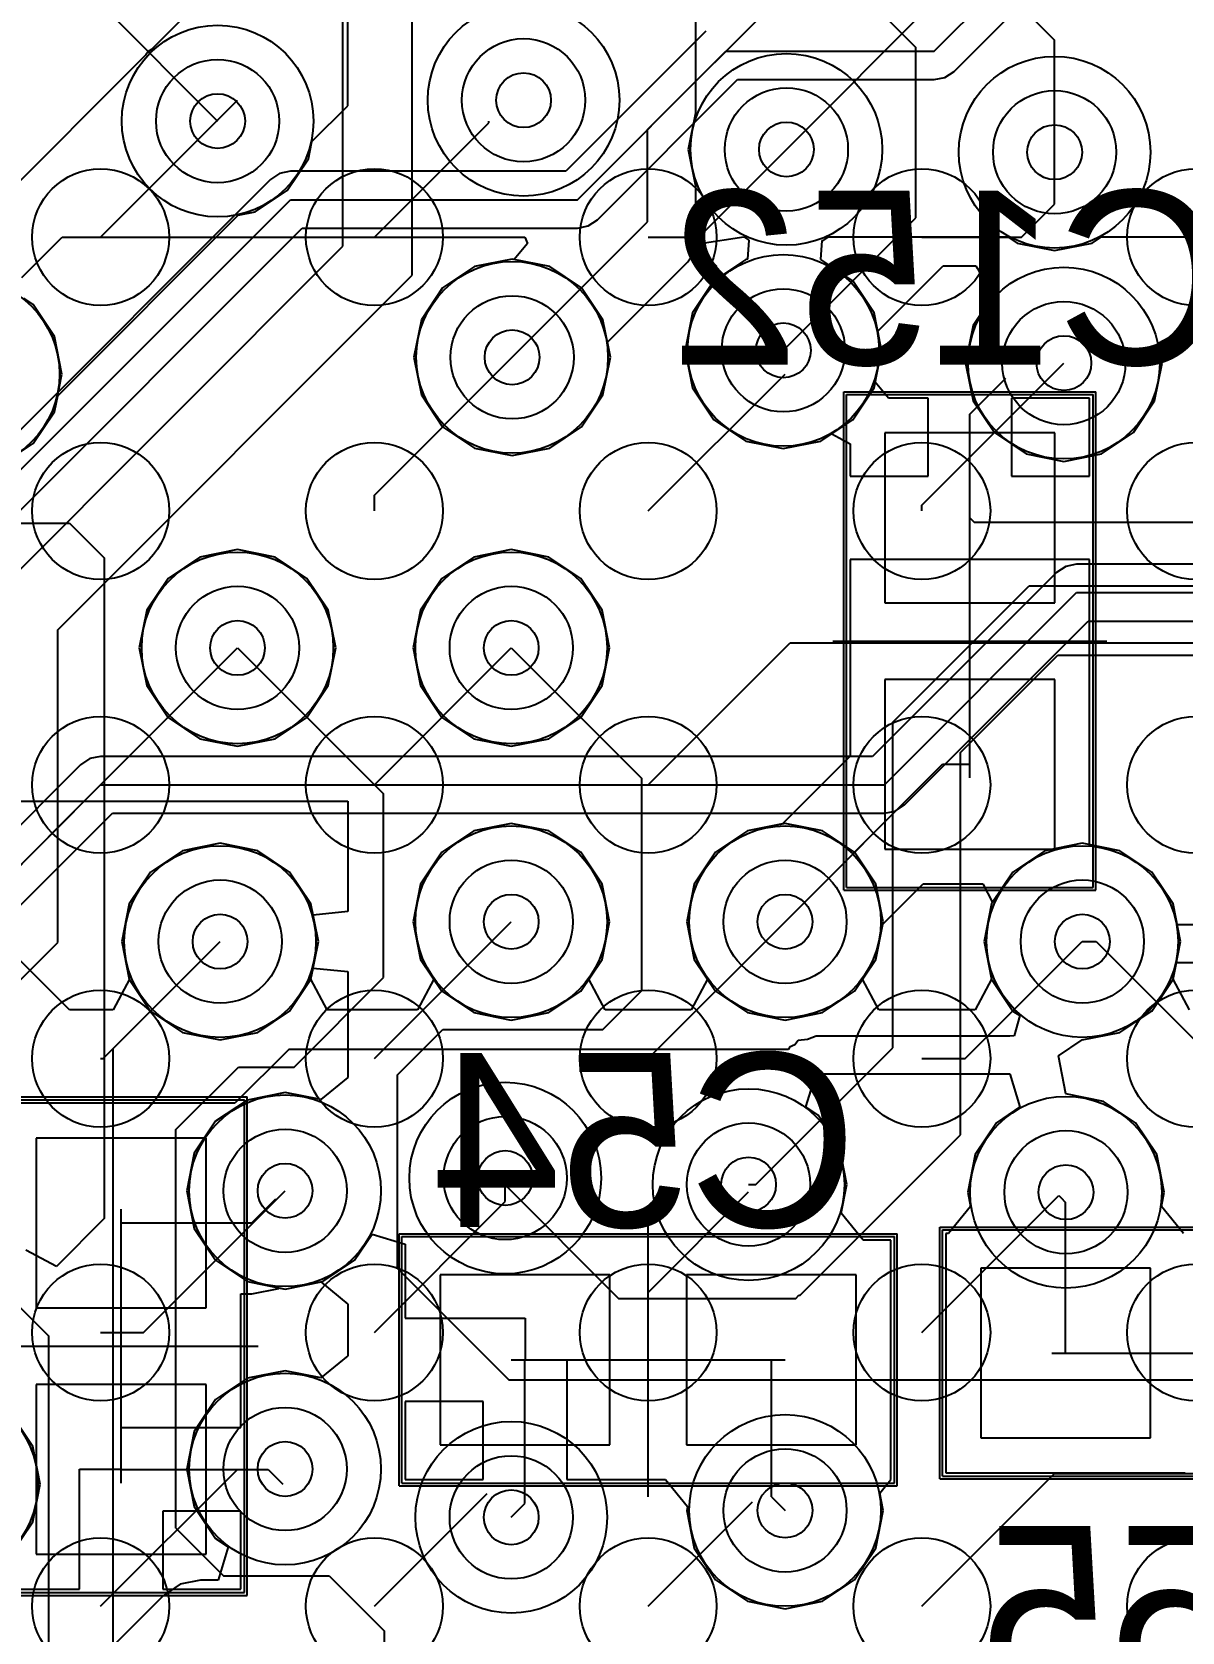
# Model space of a CAD drawing. Extents: x 28 to 300, y 18 to 330.
# Drawn here: x 185.03 to 189.23, y 153.18 to 159.02 of the extents above; entities that cross this region are included whole.
import ezdxf

# ---------------------------------------------------------------- set-up
doc = ezdxf.new("R2010")
doc.units = 0
for name, color, linetype in [('BOTTOMLAYER', 5, 'CONTINUOUS'), ('BOTTOMOVERLAY', 54, 'CONTINUOUS'), ('BOTTOMPASTE', 16, 'CONTINUOUS'), ('BOTTOMSOLDER', 6, 'CONTINUOUS'), ('DRILLDRAWING', 1, 'CONTINUOUS'), ('INTERNALPLANE1', 76, 'CONTINUOUS'), ('INTERNALPLANE6', 136, 'CONTINUOUS'), ('MECHANICAL14', 56, 'CONTINUOUS'), ('MECHANICAL16', 56, 'CONTINUOUS'), ('MIDLAYER1', 16, 'CONTINUOUS'), ('MIDLAYER3', 90, 'CONTINUOUS'), ('MULTILAYER', 9, 'CONTINUOUS'), ('TOPLAYER', 1, 'CONTINUOUS'), ('TOPPASTE', 8, 'CONTINUOUS'), ('TOPSOLDER', 216, 'CONTINUOUS'), ('VIAHOLELAYER', 16, 'CONTINUOUS')]:
    doc.layers.add(name, color=color, linetype=linetype)

msp = doc.modelspace()

# ---------------------------------------------------------------- linework, layer by layer
at = {"layer": 'BOTTOMLAYER'}
for p, q in [((187.2778, 158.6634), (188.1264, 159.512)), ((185.637, 159.1276), (185.4654, 158.956)), ((187.7846, 158.5906), (188.3283, 159.1343)), ((185.4451, 158.9357), (184.6343, 158.1249)), ((185.4532, 158.9479), (185.4451, 158.9357)), ((185.4654, 158.956), (185.4532, 158.9479)), ((187.2778, 158.3264), (187.2778, 158.6634)), ((186.7828, 157.8314), (187.2778, 158.3264)), ((184.9914, 158.1228), (185.1388, 158.2702)), ((185.1388, 158.2702), (186.8296, 158.2707)), ((186.8392, 158.2476), (186.7908, 158.1887)), ((186.8296, 158.2707), (186.8392, 158.2476)), ((187.4243, 158.1799), (187.4692, 158.2471)), ((187.4692, 158.2471), (187.6293, 158.271)), ((187.4692, 158.2471), (187.4692, 158.2471)), ((187.4692, 158.2471), (187.4692, 158.2471)), ((187.4692, 158.2471), (187.4692, 158.2471)), ((187.6293, 158.271), (187.6472, 158.259)), ((187.6472, 158.259), (187.6425, 158.1897)), ((187.6472, 158.259), (187.6472, 158.259)), ((187.6472, 158.259), (187.6472, 158.259)), ((187.6472, 158.259), (187.6472, 158.259)), ((187.9107, 158.1884), (187.9154, 158.2577)), ((187.9154, 158.2577), (187.9219, 158.259)), ((187.9219, 158.259), (187.94, 158.2711)), ((187.94, 158.2711), (188.5937, 158.2713)), ((188.5937, 158.2713), (188.6272, 158.2489)), ((188.6272, 158.2489), (188.7645, 158.2216)), ((188.7645, 158.2216), (188.9019, 158.2489)), ((188.9019, 158.2489), (188.9355, 158.2714)), ((188.9355, 158.2714), (192.5574, 158.2726)), ((186.7828, 158.1903), (186.6455, 158.163)), ((186.7908, 158.1887), (186.7828, 158.1903)), ((187.1308, 157.8864), (187.4243, 158.1799)), ((187.4243, 158.1799), (187.4243, 158.1799)), ((187.6361, 158.1884), (187.5196, 158.1106)), ((187.6425, 158.1897), (187.6361, 158.1884)), ((188.0272, 158.1106), (187.9107, 158.1884)), ((187.9107, 158.1884), (187.9107, 158.1884)), ((187.9107, 158.1884), (187.9107, 158.1884)), ((187.9107, 158.1884), (187.9107, 158.1884)), ((186.6455, 158.163), (186.529, 158.0852)), ((186.529, 158.0852), (186.4512, 157.9687)), ((187.5196, 158.1106), (187.4418, 157.9941)), ((188.105, 157.9941), (188.0272, 158.1106)), ((185.0334, 158.024), (184.9989, 158.047)), ((185.1112, 157.9075), (185.0334, 158.024)), ((186.4512, 157.9687), (186.4239, 157.8314)), ((187.4418, 157.9941), (187.4145, 157.8568)), ((188.1323, 157.8568), (188.105, 157.9941)), ((185.1385, 157.7702), (185.1112, 157.9075)), ((187.1417, 157.8314), (187.1308, 157.8864)), ((186.4239, 157.8314), (186.4512, 157.6941)), ((187.1144, 157.6941), (187.1417, 157.8314)), ((187.4145, 157.8568), (187.4418, 157.7195)), ((188.1093, 157.7411), (188.1323, 157.8568)), ((185.1112, 157.6329), (185.1385, 157.7702)), ((187.4418, 157.7195), (187.5196, 157.603)), ((188.1576, 157.6822), (188.1093, 157.7411)), ((188.4546, 157.6236), (188.5862, 157.7552)), ((186.4512, 157.6941), (186.529, 157.5776)), ((187.0366, 157.5776), (187.1144, 157.6941)), ((188.3022, 157.6822), (188.1576, 157.6822)), ((188.3022, 157.3976), (188.3022, 157.6822)), ((188.8916, 157.6822), (188.607, 157.6822)), ((188.607, 157.6822), (188.607, 157.3976)), ((188.8916, 157.3976), (188.8916, 157.6822)), ((185.0334, 157.5164), (185.1112, 157.6329)), ((187.5196, 157.603), (187.6361, 157.5252)), ((188.4546, 157.2452), (188.4546, 157.6236)), ((186.529, 157.5776), (186.6455, 157.4998)), ((186.9201, 157.4998), (187.0366, 157.5776)), ((187.9107, 157.5252), (187.9504, 157.5517)), ((187.9504, 157.5517), (188.0176, 157.5158)), ((188.7646, 157.5552), (188.1446, 157.5552)), ((188.1446, 157.5552), (188.1446, 156.9352)), ((188.7646, 156.9352), (188.7646, 157.5552)), ((184.9169, 157.4386), (185.0334, 157.5164)), ((186.6455, 157.4998), (186.7828, 157.4725)), ((186.7828, 157.4725), (186.9201, 157.4998)), ((187.6361, 157.5252), (187.7734, 157.4979)), ((187.7734, 157.4979), (187.9107, 157.5252)), ((188.0176, 157.5158), (188.0176, 157.3976)), ((188.0176, 157.3976), (188.3022, 157.3976)), ((188.607, 157.3976), (188.8916, 157.3976)), ((188.4546, 157.2452), (188.4702, 157.2296)), ((188.4702, 157.2296), (190.8084, 157.2296)), ((185.7796, 157.1291), (185.6423, 157.1018)), ((185.9169, 157.1018), (185.7796, 157.1291)), ((186.7796, 157.1291), (186.6423, 157.1018)), ((186.9169, 157.1018), (186.7796, 157.1291)), ((185.6423, 157.1018), (185.5258, 157.024)), ((186.0334, 157.024), (185.9169, 157.1018)), ((186.6423, 157.1018), (186.5258, 157.024)), ((187.0334, 157.024), (186.9169, 157.1018)), ((188.8916, 157.0928), (188.0176, 157.0928)), ((188.0176, 157.0928), (188.0176, 156.8361)), ((188.8916, 156.8361), (188.8916, 157.0928)), ((185.5258, 157.024), (185.448, 156.9075)), ((186.1112, 156.9075), (186.0334, 157.024)), ((186.5258, 157.024), (186.448, 156.9075)), ((187.1112, 156.9075), (187.0334, 157.024)), ((185.448, 156.9075), (185.4207, 156.7702)), ((186.1385, 156.7702), (186.1112, 156.9075)), ((186.448, 156.9075), (186.4207, 156.7702)), ((187.1385, 156.7702), (187.1112, 156.9075)), ((188.1446, 156.9352), (188.7646, 156.9352)), ((188.0176, 156.8361), (188.0176, 156.8361)), ((188.0176, 156.8361), (188.0176, 156.8361)), ((188.0176, 156.8361), (188.0176, 156.8082)), ((188.8916, 156.8082), (188.8916, 156.8361)), ((188.8916, 156.8361), (188.8916, 156.8361)), ((188.8916, 156.8361), (188.8916, 156.8361)), ((188.8916, 156.8361), (188.8916, 156.8361)), ((188.8916, 156.8361), (188.8916, 156.8361)), ((188.8916, 156.8361), (188.8916, 156.8361)), ((185.4207, 156.7702), (185.448, 156.6329)), ((186.1112, 156.6329), (186.1385, 156.7702)), ((186.4207, 156.7702), (186.448, 156.6329)), ((187.1112, 156.6329), (187.1385, 156.7702)), ((188.0176, 156.8082), (188.0176, 156.7822)), ((188.0176, 156.7822), (188.0176, 156.7822)), ((188.0176, 156.7822), (188.0176, 156.7822)), ((188.0176, 156.7822), (188.0176, 156.7822)), ((188.0176, 156.7822), (188.0176, 156.3744)), ((188.8916, 156.7952), (188.8916, 156.8082)), ((188.8916, 156.7853), (188.8916, 156.7952)), ((188.8916, 156.7822), (188.8916, 156.7853)), ((188.8916, 156.7543), (188.8916, 156.7822)), ((188.8916, 156.0515), (188.8916, 156.7543)), ((188.8916, 156.7543), (188.8916, 156.7543)), ((188.8916, 156.7543), (188.8916, 156.7543)), ((188.7646, 156.6552), (188.1446, 156.6552)), ((188.1446, 156.6552), (188.1446, 156.0352)), ((188.7646, 156.0352), (188.7646, 156.6552)), ((185.448, 156.6329), (185.5258, 156.5164)), ((186.0334, 156.5164), (186.1112, 156.6329)), ((186.448, 156.6329), (186.5258, 156.5164)), ((187.0334, 156.5164), (187.1112, 156.6329)), ((185.5258, 156.5164), (185.6423, 156.4386)), ((185.9169, 156.4386), (186.0334, 156.5164)), ((186.5258, 156.5164), (186.6423, 156.4386)), ((186.9169, 156.4386), (187.0334, 156.5164)), ((185.6423, 156.4386), (185.7796, 156.4113)), ((185.7796, 156.4113), (185.9169, 156.4386)), ((186.6423, 156.4386), (186.7796, 156.4113)), ((186.7796, 156.4113), (186.9169, 156.4386)), ((188.0176, 156.3744), (187.7704, 156.1273)), ((187.7796, 155.7702), (188.3546, 156.3452)), ((188.3546, 156.3452), (188.4546, 156.3452)), ((186.7796, 156.1291), (186.6423, 156.1018)), ((186.9169, 156.1018), (186.7796, 156.1291)), ((187.7704, 156.1273), (187.6423, 156.1018)), ((186.6423, 156.1018), (186.5258, 156.024)), ((187.0334, 156.024), (186.9169, 156.1018)), ((187.6423, 156.1018), (187.5258, 156.024)), ((185.5787, 156.0294), (185.4622, 155.9516)), ((185.716, 156.0567), (185.5787, 156.0294)), ((185.8533, 156.0294), (185.716, 156.0567)), ((185.9698, 155.9516), (185.8533, 156.0294)), ((186.5258, 156.024), (186.448, 155.9075)), ((187.1112, 155.9075), (187.0334, 156.024)), ((187.5258, 156.024), (187.448, 155.9075)), ((188.1446, 156.0352), (188.7646, 156.0352)), ((189.0029, 156.0294), (188.8916, 156.0515)), ((189.1194, 155.9516), (189.0029, 156.0294)), ((185.4622, 155.9516), (185.3844, 155.8351)), ((186.0476, 155.8351), (185.9698, 155.9516)), ((189.1972, 155.8351), (189.1194, 155.9516)), ((186.448, 155.9075), (186.4207, 155.7702)), ((187.1385, 155.7702), (187.1112, 155.9075)), ((187.448, 155.9075), (187.4207, 155.7702)), ((188.1367, 155.761), (188.2838, 155.9082)), ((188.2838, 155.9082), (188.502, 155.9082)), ((188.502, 155.9082), (188.5379, 155.841)), ((185.3844, 155.8351), (185.3571, 155.6978)), ((186.0749, 155.6978), (186.0476, 155.8351)), ((188.534, 155.8351), (188.5067, 155.6978)), ((188.5379, 155.841), (188.534, 155.8351)), ((189.2123, 155.7591), (189.1972, 155.8351)), ((186.4207, 155.7702), (186.448, 155.6329)), ((187.1112, 155.6329), (187.1385, 155.7702)), ((187.4207, 155.7702), (187.448, 155.6329)), ((188.1112, 155.6329), (188.1367, 155.761)), ((189.4753, 155.7591), (189.2123, 155.7591)), ((185.3571, 155.6978), (185.3844, 155.5605)), ((186.0476, 155.5605), (186.0749, 155.6978)), ((188.5067, 155.6978), (188.534, 155.5605)), ((186.448, 155.6329), (186.5258, 155.5164)), ((187.0334, 155.5164), (187.1112, 155.6329)), ((187.448, 155.6329), (187.5258, 155.5164)), ((188.0334, 155.5164), (188.1112, 155.6329)), ((189.1972, 155.5605), (189.2093, 155.6216)), ((189.2093, 155.6216), (189.4779, 155.6216)), ((185.3844, 155.5605), (185.4622, 155.444)), ((185.9698, 155.444), (186.0476, 155.5605)), ((188.534, 155.5605), (188.6118, 155.444)), ((189.1194, 155.444), (189.1972, 155.5605)), ((186.5258, 155.5164), (186.6423, 155.4386)), ((186.9169, 155.4386), (187.0334, 155.5164)), ((187.5258, 155.5164), (187.6423, 155.4386)), ((187.9169, 155.4386), (188.0334, 155.5164)), ((185.4622, 155.444), (185.5787, 155.3662)), ((185.8533, 155.3662), (185.9698, 155.444)), ((186.6423, 155.4386), (186.7796, 155.4113)), ((186.7796, 155.4113), (186.9169, 155.4386)), ((187.6423, 155.4386), (187.7796, 155.4113)), ((187.7796, 155.4113), (187.9169, 155.4386)), ((188.6118, 155.444), (188.6369, 155.4272)), ((188.6369, 155.4272), (188.6171, 155.3537)), ((189.0029, 155.3662), (189.1194, 155.444)), ((185.5787, 155.3662), (185.716, 155.3389)), ((185.716, 155.3389), (185.8533, 155.3662)), ((187.7957, 155.3124), (187.7922, 155.3039)), ((187.8149, 155.3204), (187.7957, 155.3124)), ((187.8281, 155.3364), (187.8149, 155.3204)), ((187.8617, 155.3397), (187.8281, 155.3364)), ((187.8929, 155.3527), (187.8617, 155.3397)), ((188.601, 155.3527), (187.8929, 155.3527)), ((188.6171, 155.3537), (188.601, 155.3527)), ((188.601, 155.3527), (188.601, 155.3527)), ((188.601, 155.3527), (188.601, 155.3527)), ((188.7782, 155.2802), (188.8656, 155.3389)), ((188.8656, 155.3389), (189.0029, 155.3662)), ((185.9669, 155.3041), (185.7699, 155.1072)), ((187.7922, 155.3039), (185.9669, 155.3041)), ((188.8058, 155.1414), (188.7782, 155.2802)), ((187.856, 155.0937), (187.8929, 155.2152)), ((187.8929, 155.2152), (188.601, 155.2152)), ((188.601, 155.2152), (188.6379, 155.0937)), ((188.9432, 155.1141), (188.8058, 155.1414)), ((185.7699, 155.1072), (184.9176, 155.1072)), ((187.9002, 155.0642), (187.856, 155.0937)), ((188.6379, 155.0937), (188.552, 155.0363)), ((189.0596, 155.0363), (188.9432, 155.1141)), ((187.978, 154.9477), (187.9002, 155.0642)), ((188.552, 155.0363), (188.4742, 154.9199)), ((189.1374, 154.9199), (189.0596, 155.0363)), ((185.6646, 154.9802), (185.0446, 154.9802)), ((185.0446, 154.9802), (185.0446, 154.3602)), ((185.6646, 154.3602), (185.6646, 154.9802)), ((188.0053, 154.8104), (187.978, 154.9477)), ((188.4742, 154.9199), (188.4469, 154.7825)), ((189.1647, 154.7825), (189.1374, 154.9199)), ((187.9844, 154.7054), (188.0053, 154.8104)), ((185.8314, 154.6702), (185.9192, 154.758)), ((188.4573, 154.7304), (188.3767, 154.6322)), ((188.4469, 154.7825), (188.4573, 154.7304)), ((188.7796, 154.7702), (188.7865, 154.7633)), ((188.7865, 154.7633), (188.8046, 154.7452)), ((188.8046, 154.1952), (188.8046, 154.7452)), ((189.1543, 154.7304), (189.1647, 154.7825)), ((189.2349, 154.6322), (189.1543, 154.7304)), ((185.3546, 154.6702), (185.8314, 154.6702)), ((188.065, 154.6072), (187.9844, 154.7054)), ((186.2072, 154.5338), (186.2711, 154.6294)), ((186.2711, 154.6294), (186.3926, 154.5926)), ((188.3767, 154.6322), (188.3676, 154.6322)), ((188.3676, 154.6322), (188.3676, 153.7582)), ((186.3926, 154.5926), (186.3926, 154.3226)), ((188.1666, 154.6072), (188.065, 154.6072)), ((188.1666, 153.7332), (188.1666, 154.6072)), ((186.0907, 154.456), (186.2072, 154.5338)), ((188.4946, 154.5052), (188.4946, 153.8852)), ((189.1146, 154.5052), (188.4946, 154.5052)), ((189.1146, 153.8852), (189.1146, 154.5052)), ((185.9305, 154.4309), (185.9332, 154.4327)), ((185.9332, 154.4327), (185.9534, 154.4287)), ((185.9534, 154.4287), (186.0907, 154.456)), ((187.1396, 154.4802), (186.5196, 154.4802)), ((186.5196, 154.4802), (186.5196, 153.8602)), ((187.1396, 153.8602), (187.1396, 154.4802)), ((188.0396, 154.4802), (187.4196, 154.4802)), ((187.4196, 154.4802), (187.4196, 153.8602)), ((188.0396, 153.8602), (188.0396, 154.4802)), ((185.7916, 154.2332), (185.7916, 154.4112)), ((185.7916, 154.4112), (185.8314, 154.4112)), ((185.8314, 154.4112), (185.9305, 154.4309)), ((185.0446, 154.3602), (185.6646, 154.3602)), ((186.3926, 154.3226), (186.8299, 154.3226)), ((186.8299, 154.3226), (186.8299, 154.1705)), ((185.7916, 154.2072), (185.7916, 154.2332)), ((185.7916, 154.2332), (185.7916, 154.2332)), ((185.7916, 153.9226), (185.7916, 154.2072)), ((185.7916, 154.2072), (185.7916, 154.2072)), ((185.7916, 154.2072), (185.7916, 154.2072)), ((185.7916, 154.2072), (185.7916, 154.2072)), ((186.8296, 153.6452), (186.8296, 154.1702)), ((186.8299, 154.1705), (186.982, 154.1705)), ((186.982, 154.1705), (186.982, 153.7332)), ((187.7296, 153.6702), (187.7296, 154.1702)), ((185.6646, 154.0802), (185.0446, 154.0802)), ((185.0446, 154.0802), (185.0446, 153.4602)), ((185.6646, 153.4602), (185.6646, 154.0802)), ((186.6772, 154.0178), (186.3926, 154.0178)), ((186.3926, 154.0178), (186.3926, 153.7332)), ((186.6772, 153.7332), (186.6772, 154.0178)), ((185.3543, 153.7705), (185.3543, 153.9226)), ((185.3543, 153.9226), (185.7916, 153.9226)), ((186.5196, 153.8602), (187.1396, 153.8602)), ((187.4196, 153.8602), (188.0396, 153.8602)), ((188.4946, 153.8852), (189.1146, 153.8852)), ((185.2022, 153.3332), (185.2022, 153.7705)), ((185.2022, 153.7705), (185.3543, 153.7705)), ((185.3546, 153.7702), (185.891, 153.7702)), ((185.891, 153.7702), (185.9215, 153.7397)), ((185.9215, 153.7397), (185.9446, 153.7166)), ((186.3926, 153.7332), (186.6772, 153.7332)), ((186.982, 153.7332), (187.2666, 153.7332)), ((187.2666, 153.7332), (187.2666, 153.7332)), ((187.2666, 153.7332), (187.2666, 153.7332)), ((187.2666, 153.7332), (187.2666, 153.7332)), ((187.2666, 153.7332), (187.2926, 153.7332)), ((187.2926, 153.7332), (187.3431, 153.7332)), ((187.3431, 153.7332), (187.4237, 153.635)), ((188.1259, 153.6836), (188.1666, 153.7332)), ((188.1666, 153.7332), (188.1666, 153.7332)), ((188.3676, 153.7582), (189.2416, 153.7582)), ((188.1385, 153.6202), (188.1259, 153.6836)), ((185.7916, 153.6178), (185.507, 153.6178)), ((185.507, 153.6178), (185.507, 153.3332)), ((185.7916, 153.3332), (185.7916, 153.6178)), ((186.7796, 153.5952), (186.8296, 153.6452)), ((187.4237, 153.635), (187.4207, 153.6202)), ((187.4207, 153.6202), (187.448, 153.4829)), ((187.7296, 153.6702), (187.7796, 153.6202)), ((188.1112, 153.4829), (188.1385, 153.6202)), ((185.0446, 153.4602), (185.6646, 153.4602)), ((187.448, 153.4829), (187.5258, 153.3664)), ((188.0334, 153.3664), (188.1112, 153.4829)), ((184.9176, 153.3332), (185.2022, 153.3332)), ((185.507, 153.3332), (185.7916, 153.3332)), ((187.5258, 153.3664), (187.6423, 153.2886)), ((187.9169, 153.2886), (188.0334, 153.3664)), ((187.6423, 153.2886), (187.7796, 153.2613)), ((187.7796, 153.2613), (187.9169, 153.2886))]:
    msp.add_line(p, q, dxfattribs=at)
for centre in [(186.8246, 158.7703), (185.707, 158.6941), (187.7846, 158.5906), (188.7645, 158.5805), (186.7828, 157.8314), (187.7734, 157.8568), (188.7982, 157.8102), (185.7796, 156.7702), (186.7796, 156.7702), (186.7796, 155.7702), (187.7796, 155.7702), (185.716, 155.6978), (188.8656, 155.6978), (186.7574, 154.8342), (187.6464, 154.8104), (185.9534, 154.7876), (188.8058, 154.7825), (185.9534, 153.7716), (186.7796, 153.5952), (187.7796, 153.6202)]:
    msp.add_circle(centre, 0.225, dxfattribs=at)
at = {"layer": 'BOTTOMPASTE'}
for p, q in [((188.7646, 157.5552), (188.1446, 157.5552)), ((188.1446, 157.5552), (188.1446, 156.9352)), ((188.7646, 156.9352), (188.7646, 157.5552)), ((188.1446, 156.9352), (188.7646, 156.9352)), ((188.7646, 156.6552), (188.1446, 156.6552)), ((188.1446, 156.6552), (188.1446, 156.0352)), ((188.7646, 156.0352), (188.7646, 156.6552)), ((188.1446, 156.0352), (188.7646, 156.0352)), ((185.6646, 154.9802), (185.0446, 154.9802)), ((185.0446, 154.9802), (185.0446, 154.3602)), ((185.6646, 154.3602), (185.6646, 154.9802)), ((188.4946, 154.5052), (188.4946, 153.8852)), ((189.1146, 154.5052), (188.4946, 154.5052)), ((189.1146, 153.8852), (189.1146, 154.5052)), ((187.1396, 154.4802), (186.5196, 154.4802)), ((186.5196, 154.4802), (186.5196, 153.8602)), ((187.1396, 153.8602), (187.1396, 154.4802)), ((188.0396, 154.4802), (187.4196, 154.4802)), ((187.4196, 154.4802), (187.4196, 153.8602)), ((188.0396, 153.8602), (188.0396, 154.4802)), ((185.0446, 154.3602), (185.6646, 154.3602)), ((185.6646, 154.0802), (185.0446, 154.0802)), ((185.0446, 154.0802), (185.0446, 153.4602)), ((185.6646, 153.4602), (185.6646, 154.0802)), ((186.5196, 153.8602), (187.1396, 153.8602)), ((187.4196, 153.8602), (188.0396, 153.8602)), ((188.4946, 153.8852), (189.1146, 153.8852)), ((185.0446, 153.4602), (185.6646, 153.4602))]:
    msp.add_line(p, q, dxfattribs=at)
at = {"layer": 'BOTTOMSOLDER'}
for p, q in [((188.7646, 157.5552), (188.1446, 157.5552)), ((188.1446, 157.5552), (188.1446, 156.9352)), ((188.7646, 156.9352), (188.7646, 157.5552)), ((188.1446, 156.9352), (188.7646, 156.9352)), ((188.7646, 156.6552), (188.1446, 156.6552)), ((188.1446, 156.6552), (188.1446, 156.0352)), ((188.7646, 156.0352), (188.7646, 156.6552)), ((188.1446, 156.0352), (188.7646, 156.0352)), ((185.6646, 154.9802), (185.0446, 154.9802)), ((185.0446, 154.9802), (185.0446, 154.3602)), ((185.6646, 154.3602), (185.6646, 154.9802)), ((188.4946, 154.5052), (188.4946, 153.8852)), ((189.1146, 154.5052), (188.4946, 154.5052)), ((189.1146, 153.8852), (189.1146, 154.5052)), ((187.1396, 154.4802), (186.5196, 154.4802)), ((186.5196, 154.4802), (186.5196, 153.8602)), ((187.1396, 153.8602), (187.1396, 154.4802)), ((188.0396, 154.4802), (187.4196, 154.4802)), ((187.4196, 154.4802), (187.4196, 153.8602)), ((188.0396, 153.8602), (188.0396, 154.4802)), ((185.0446, 154.3602), (185.6646, 154.3602)), ((185.6646, 154.0802), (185.0446, 154.0802)), ((185.0446, 154.0802), (185.0446, 153.4602)), ((185.6646, 153.4602), (185.6646, 154.0802)), ((186.5196, 153.8602), (187.1396, 153.8602)), ((187.4196, 153.8602), (188.0396, 153.8602)), ((188.4946, 153.8852), (189.1146, 153.8852)), ((185.0446, 153.4602), (185.6646, 153.4602))]:
    msp.add_line(p, q, dxfattribs=at)
at = {"layer": 'DRILLDRAWING'}
for centre in [(186.8246, 158.7703), (185.707, 158.6941), (187.7846, 158.5906), (188.7645, 158.5805), (187.7734, 157.8568), (186.7828, 157.8314), (188.7982, 157.8102), (185.7796, 156.7702), (186.7796, 156.7702), (186.7796, 155.7702), (187.7796, 155.7702), (185.716, 155.6978), (188.8656, 155.6978), (186.7574, 154.8342), (187.6464, 154.8104), (185.9534, 154.7876), (188.8058, 154.7825), (185.9534, 153.7716), (186.7796, 153.5952), (187.7796, 153.6202)]:
    msp.add_circle(centre, 0.1, dxfattribs=at)
at = {"layer": 'INTERNALPLANE1'}
for p, q in [((188.3241, 158.949), (190.6346, 161.2595)), ((188.3974, 158.8758), (190.6775, 161.1559)), ((187.4901, 159.0222), (186.9786, 158.5107)), ((187.0215, 158.4071), (187.5634, 158.949)), ((187.5634, 158.949), (188.3241, 158.949)), ((188.3637, 158.8533), (188.3974, 158.8758)), ((187.0947, 158.3338), (187.6063, 158.8454)), ((187.6063, 158.8454), (188.3241, 158.8454)), ((188.3241, 158.8454), (188.3637, 158.8533)), ((188.3241, 158.8454), (188.3241, 158.8454)), ((185.9, 158.4803), (183.8561, 156.4364)), ((185.9336, 158.5028), (185.9, 158.4803)), ((185.9, 158.4803), (185.9, 158.4803)), ((185.9733, 158.5107), (185.9336, 158.5028)), ((186.9786, 158.5107), (185.9733, 158.5107)), ((183.899, 156.3328), (185.9733, 158.4071)), ((185.9733, 158.4071), (187.0215, 158.4071)), ((183.9722, 156.2596), (186.0162, 158.3035)), ((186.0162, 158.3035), (187.0215, 158.3035)), ((187.0215, 158.3035), (187.0611, 158.3114)), ((187.0215, 158.3035), (187.0215, 158.3035)), ((187.0611, 158.3114), (187.0947, 158.3338)), ((188.8048, 157.0677), (188.788, 157.0565)), ((188.8444, 157.0756), (188.8048, 157.0677)), ((189.5401, 157.0756), (188.8444, 157.0756)), ((188.8444, 157.0756), (188.8444, 157.0756)), ((188.7711, 157.0452), (188.0997, 156.3738)), ((188.788, 157.0565), (188.7711, 157.0453)), ((188.7711, 157.0453), (188.7711, 157.0452)), ((188.1426, 156.2702), (188.8444, 156.972)), ((188.8444, 156.972), (189.583, 156.972)), ((188.2158, 156.1969), (188.8873, 156.8684)), ((188.8873, 156.8684), (189.583, 156.8684)), ((185.24, 156.3659), (185.2063, 156.3435)), ((185.2796, 156.3738), (185.24, 156.3659)), ((188.0997, 156.3738), (185.2796, 156.3738)), ((185.2796, 156.3738), (185.2796, 156.3738)), ((185.2063, 156.3435), (183.2664, 154.4035)), ((183.3093, 154.2999), (185.2796, 156.2702)), ((184.4206, 155.4112), (185.2796, 156.2702)), ((185.2796, 156.2702), (188.1426, 156.2702)), ((188.1822, 156.1745), (188.2158, 156.1969)), ((183.3826, 154.2267), (185.3225, 156.1666)), ((185.3225, 156.1666), (188.1426, 156.1666)), ((188.1426, 156.1666), (188.1822, 156.1745)), ((188.1426, 156.1666), (188.1426, 156.1666))]:
    msp.add_line(p, q, dxfattribs=at)
for centre in [(186.8246, 158.7703), (185.707, 158.6941), (187.7846, 158.5906), (188.7645, 158.5805), (186.7828, 157.8314), (187.7734, 157.8568), (185.7796, 156.7702), (186.7796, 156.7702), (186.7796, 155.7702), (187.7796, 155.7702), (185.716, 155.6978), (188.8656, 155.6978), (185.9534, 154.7876), (186.7574, 154.8342), (187.6464, 154.8104), (188.8058, 154.7825), (185.9534, 153.7716), (184.7, 153.7166), (187.7796, 153.6202), (186.7796, 153.5952)]:
    msp.add_circle(centre, 0.35, dxfattribs=at)
at = {"layer": 'INTERNALPLANE6'}
for centre in [(186.8246, 158.7703), (185.707, 158.6941), (187.7846, 158.5906), (188.7645, 158.5805), (186.7828, 157.8314), (187.7734, 157.8568), (184.7796, 157.7702), (188.7982, 157.8102), (185.7796, 156.7702), (186.7796, 156.7702), (185.716, 155.6978), (188.8656, 155.6978), (186.7574, 154.8342), (187.6464, 154.8104), (185.9534, 153.7716), (184.7, 153.7166), (186.7796, 153.5952)]:
    msp.add_circle(centre, 0.35, dxfattribs=at)
at = {"layer": 'MECHANICAL14'}
for p, q in [((188.0046, 157.6952), (188.9046, 157.6952)), ((188.0046, 155.8952), (188.0046, 157.6952)), ((188.9046, 155.8952), (188.9046, 157.6952)), ((188.0046, 155.8952), (188.9046, 155.8952)), ((184.9046, 155.1202), (185.8046, 155.1202)), ((185.8046, 153.3202), (185.8046, 155.1202)), ((186.3796, 154.6202), (188.1796, 154.6202)), ((186.3796, 153.7202), (186.3796, 154.6202)), ((188.1796, 153.7202), (188.1796, 154.6202)), ((188.3546, 153.7452), (188.3546, 154.6452)), ((188.3546, 154.6452), (190.1546, 154.6452)), ((188.3546, 153.7452), (190.1546, 153.7452)), ((186.3796, 153.7202), (188.1796, 153.7202)), ((184.9046, 153.3202), (185.8046, 153.3202))]:
    msp.add_line(p, q, dxfattribs=at)
at = {"layer": 'MECHANICAL16'}
for p, q in [((187.9946, 157.7052), (188.9146, 157.7052)), ((187.9946, 155.8852), (187.9946, 157.7052)), ((188.9146, 155.8852), (188.9146, 157.7052)), ((188.4546, 156.2952), (188.4546, 157.2952)), ((187.9546, 156.7952), (188.9546, 156.7952)), ((187.9946, 155.8852), (188.9146, 155.8852)), ((184.8946, 155.1302), (185.8146, 155.1302)), ((185.8146, 153.3102), (185.8146, 155.1302)), ((185.3546, 153.7202), (185.3546, 154.7202)), ((187.2796, 153.6702), (187.2796, 154.6702)), ((186.3696, 154.6302), (188.1896, 154.6302)), ((186.3696, 153.7102), (186.3696, 154.6302)), ((188.1896, 153.7102), (188.1896, 154.6302)), ((188.3446, 153.7352), (188.3446, 154.6552)), ((188.3446, 154.6552), (190.1646, 154.6552)), ((184.8546, 154.2202), (185.8546, 154.2202)), ((186.7796, 154.1702), (187.7796, 154.1702)), ((188.7546, 154.1952), (189.7546, 154.1952)), ((188.3446, 153.7352), (190.1646, 153.7352)), ((186.3696, 153.7102), (188.1896, 153.7102)), ((184.8946, 153.3102), (185.8146, 153.3102))]:
    msp.add_line(p, q, dxfattribs=at)
at = {"layer": 'MIDLAYER1'}
for p, q in [((186.1642, 158.2369), (186.1642, 161.4119)), ((186.4182, 158.1317), (186.4182, 161.3067)), ((184.8688, 156.9415), (186.1642, 158.2369)), ((185.1228, 156.8363), (186.4182, 158.1317)), ((188.1733, 156.4995), (188.6712, 156.9974)), ((188.6712, 156.9974), (189.5277, 156.9974)), ((185.1228, 155.6949), (185.1228, 156.8363)), ((185.7796, 156.7702), (186.3129, 156.2369)), ((186.7796, 156.7702), (187.2564, 156.2934)), ((188.4211, 156.3881), (188.7764, 156.7434)), ((188.7764, 156.7434), (189.6329, 156.7434)), ((188.1733, 155.3103), (188.1733, 156.4995)), ((188.4211, 155.6258), (188.4211, 156.3881)), ((187.2564, 155.5191), (187.2564, 156.2934)), ((186.3129, 155.5662), (186.3129, 156.2369)), ((184.2719, 154.844), (185.1228, 155.6949)), ((185.3259, 155.3077), (185.716, 155.6978)), ((188.4211, 155.6258), (188.4211, 155.702)), ((188.8656, 155.6978), (188.9164, 155.6978)), ((188.9164, 155.6978), (189.3328, 155.2814)), ((188.4211, 154.9924), (188.4211, 155.6258)), ((185.9864, 155.2397), (186.3129, 155.5662)), ((187.1138, 155.3765), (187.2564, 155.5191)), ((186.3637, 155.2106), (186.5296, 155.3765)), ((186.5296, 155.3765), (187.1138, 155.3765)), ((187.6734, 154.8104), (188.1733, 155.3103)), ((185.3259, 152.4545), (185.3259, 155.3077)), ((185.5545, 155.011), (185.7832, 155.2397)), ((185.7832, 155.2397), (185.9864, 155.2397)), ((186.3637, 154.5043), (186.3637, 155.2106)), ((185.5545, 153.555), (185.5545, 155.011)), ((187.8353, 154.4066), (188.4211, 154.9924)), ((186.7574, 154.8088), (187.1713, 154.3949)), ((187.6464, 154.8104), (187.6734, 154.8104)), ((184.6656, 154.6809), (185.0901, 154.2564)), ((186.3637, 154.5043), (186.7713, 154.0967)), ((187.1713, 154.3949), (187.8185, 154.3949)), ((187.8185, 154.3949), (187.8302, 154.4066)), ((187.8302, 154.4066), (187.8353, 154.4066)), ((185.0901, 152.367), (185.0901, 154.2564)), ((186.7713, 154.0967), (189.2859, 154.0967)), ((185.5545, 153.555), (185.728, 153.3815)), ((185.728, 153.3815), (186.1149, 153.3815)), ((186.1149, 153.3815), (186.3166, 153.1798)), ((186.3166, 151.8065), (186.3166, 153.1798))]:
    msp.add_line(p, q, dxfattribs=at)
for centre in [(186.8246, 158.7703), (185.707, 158.6941), (187.7846, 158.5906), (188.7645, 158.5805), (186.7828, 157.8314), (187.7734, 157.8568), (188.7982, 157.8102), (185.7796, 156.7702), (186.7796, 156.7702), (186.7796, 155.7702), (187.7796, 155.7702), (185.716, 155.6978), (188.8656, 155.6978), (186.7574, 154.8342), (187.6464, 154.8104), (185.9534, 154.7876), (188.8058, 154.7825), (185.9534, 153.7716), (186.7796, 153.5952), (187.7796, 153.6202)]:
    msp.add_circle(centre, 0.225, dxfattribs=at)
at = {"layer": 'MIDLAYER3'}
for p, q in [((187.2996, 160.4543), (188.7645, 158.9894)), ((187.071, 160.1495), (188.2578, 158.9627)), ((186.182, 158.75), (186.182, 159.258)), ((187.452, 159.258), (187.452, 158.723)), ((185.2915, 159.1096), (185.707, 158.6941)), ((188.2578, 158.3412), (188.2578, 158.9627)), ((188.7645, 158.5805), (188.7645, 158.9894)), ((186.051, 158.619), (186.182, 158.75)), ((187.452, 158.723), (187.4257, 158.5906)), ((186.0386, 158.5568), (186.051, 158.619)), ((187.4257, 158.5906), (187.452, 158.4582)), ((185.9608, 158.4403), (186.0386, 158.5568)), ((185.8444, 158.3625), (185.9608, 158.4403)), ((187.452, 158.4582), (187.452, 158.242)), ((185.1227, 157.6907), (185.7822, 158.3502)), ((185.7822, 158.3502), (185.8444, 158.3625)), ((187.7734, 157.8568), (188.2578, 158.3412)), ((187.452, 158.242), (187.5282, 158.1658)), ((186.7828, 158.1903), (186.6455, 158.163)), ((186.9201, 158.163), (186.7828, 158.1903)), ((186.6455, 158.163), (186.529, 158.0852)), ((187.0366, 158.0852), (186.9201, 158.163)), ((187.5282, 158.1658), (187.5196, 158.1106)), ((187.5282, 158.1658), (187.5282, 158.1658)), ((187.5282, 158.1658), (187.5282, 158.1658)), ((187.5282, 158.1658), (187.5282, 158.1658)), ((188.1183, 157.927), (188.3571, 158.1658)), ((188.3571, 158.1658), (188.4764, 158.1658)), ((188.4764, 158.1658), (188.4832, 158.1556)), ((188.4832, 158.1556), (188.5376, 158.0538)), ((186.529, 158.0852), (186.4512, 157.9687)), ((187.1144, 157.9687), (187.0366, 158.0852)), ((187.5196, 158.1106), (187.4418, 157.9941)), ((188.5376, 158.0538), (188.4666, 157.9475)), ((186.4512, 157.9687), (186.4239, 157.8314)), ((187.1417, 157.8314), (187.1144, 157.9687)), ((187.4418, 157.9941), (187.4145, 157.8568)), ((188.4666, 157.9475), (188.4393, 157.8102)), ((189.1427, 157.8828), (189.2547, 157.9427)), ((188.1323, 157.8568), (188.1183, 157.927)), ((189.1571, 157.8102), (189.1427, 157.8828)), ((186.4239, 157.8314), (186.4512, 157.6941)), ((187.1144, 157.6941), (187.1417, 157.8314)), ((187.4145, 157.8568), (187.4418, 157.7195)), ((188.105, 157.7195), (188.1323, 157.8568)), ((188.4393, 157.8102), (188.4666, 157.6729)), ((189.1298, 157.6729), (189.1571, 157.8102)), ((187.4418, 157.7195), (187.5196, 157.603)), ((188.0272, 157.603), (188.105, 157.7195)), ((185.1112, 157.6329), (185.1227, 157.6907)), ((186.4512, 157.6941), (186.529, 157.5776)), ((187.0366, 157.5776), (187.1144, 157.6941)), ((188.4666, 157.6729), (188.5444, 157.5564)), ((189.052, 157.5564), (189.1298, 157.6729)), ((185.0334, 157.5164), (185.1112, 157.6329)), ((187.5196, 157.603), (187.6361, 157.5252)), ((187.9107, 157.5252), (188.0272, 157.603)), ((186.529, 157.5776), (186.6455, 157.4998)), ((186.9201, 157.4998), (187.0366, 157.5776)), ((188.5444, 157.5564), (188.6609, 157.4786)), ((188.9355, 157.4786), (189.052, 157.5564)), ((184.9169, 157.4386), (185.0334, 157.5164)), ((186.6455, 157.4998), (186.7828, 157.4725)), ((186.7828, 157.4725), (186.9201, 157.4998)), ((187.6361, 157.5252), (187.7734, 157.4979)), ((187.7734, 157.4979), (187.9107, 157.5252)), ((188.6609, 157.4786), (188.7982, 157.4513)), ((188.7982, 157.4513), (188.9355, 157.4786)), ((183.9435, 157.226), (185.166, 157.226)), ((185.166, 157.226), (185.293, 157.099)), ((185.7796, 157.1291), (185.6423, 157.1018)), ((185.9169, 157.1018), (185.7796, 157.1291)), ((186.7796, 157.1291), (186.6423, 157.1018)), ((186.9169, 157.1018), (186.7796, 157.1291)), ((185.293, 157.099), (185.293, 154.686)), ((185.6423, 157.1018), (185.5258, 157.024)), ((186.0334, 157.024), (185.9169, 157.1018)), ((186.6423, 157.1018), (186.5258, 157.024)), ((187.0334, 157.024), (186.9169, 157.1018)), ((185.5258, 157.024), (185.448, 156.9075)), ((186.1112, 156.9075), (186.0334, 157.024)), ((186.5258, 157.024), (186.448, 156.9075)), ((187.1112, 156.9075), (187.0334, 157.024)), ((185.448, 156.9075), (185.4207, 156.7702)), ((186.1385, 156.7702), (186.1112, 156.9075)), ((186.448, 156.9075), (186.4207, 156.7702)), ((187.1385, 156.7702), (187.1112, 156.9075)), ((185.4207, 156.7702), (185.448, 156.6329)), ((186.1112, 156.6329), (186.1385, 156.7702)), ((186.4207, 156.7702), (186.448, 156.6329)), ((187.1112, 156.6329), (187.1385, 156.7702)), ((185.448, 156.6329), (185.5258, 156.5164)), ((186.0334, 156.5164), (186.1112, 156.6329)), ((186.448, 156.6329), (186.5258, 156.5164)), ((187.0334, 156.5164), (187.1112, 156.6329)), ((185.5258, 156.5164), (185.6423, 156.4386)), ((185.9169, 156.4386), (186.0334, 156.5164)), ((186.5258, 156.5164), (186.6423, 156.4386)), ((186.9169, 156.4386), (187.0334, 156.5164)), ((185.6423, 156.4386), (185.7796, 156.4113)), ((185.7796, 156.4113), (185.9169, 156.4386)), ((186.6423, 156.4386), (186.7796, 156.4113)), ((186.7796, 156.4113), (186.9169, 156.4386)), ((184.658, 156.21), (186.182, 156.21)), ((186.182, 156.21), (186.182, 155.8072)), ((186.7796, 156.1291), (186.6423, 156.1018)), ((186.9169, 156.1018), (186.7796, 156.1291)), ((187.7796, 156.1291), (187.6423, 156.1018)), ((187.9169, 156.1018), (187.7796, 156.1291)), ((186.6423, 156.1018), (186.5258, 156.024)), ((187.0334, 156.024), (186.9169, 156.1018)), ((187.6423, 156.1018), (187.5258, 156.024)), ((188.0334, 156.024), (187.9169, 156.1018)), ((185.5787, 156.0294), (185.4622, 155.9516)), ((185.5787, 156.0294), (185.4622, 155.9516)), ((185.716, 156.0567), (185.5787, 156.0294)), ((185.716, 156.0567), (185.5787, 156.0294)), ((185.8533, 156.0294), (185.716, 156.0567)), ((185.8533, 156.0294), (185.716, 156.0567)), ((185.9698, 155.9516), (185.8533, 156.0294)), ((185.9698, 155.9516), (185.8533, 156.0294)), ((186.5258, 156.024), (186.448, 155.9075)), ((187.1112, 155.9075), (187.0334, 156.024)), ((187.5258, 156.024), (187.448, 155.9075)), ((188.1112, 155.9075), (188.0334, 156.024)), ((188.7283, 156.0294), (188.6118, 155.9516)), ((188.8656, 156.0567), (188.7283, 156.0294)), ((189.0029, 156.0294), (188.8656, 156.0567)), ((189.1194, 155.9516), (189.0029, 156.0294)), ((185.166, 155.448), (184.658, 155.956)), ((185.4622, 155.9516), (185.3844, 155.8351)), ((185.4622, 155.9516), (185.3844, 155.8351)), ((186.0476, 155.8351), (185.9698, 155.9516)), ((186.0476, 155.8351), (185.9698, 155.9516)), ((188.6118, 155.9516), (188.534, 155.8351)), ((189.1972, 155.8351), (189.1194, 155.9516)), ((186.448, 155.9075), (186.4207, 155.7702)), ((187.1385, 155.7702), (187.1112, 155.9075)), ((187.448, 155.9075), (187.4207, 155.7702)), ((188.1385, 155.7702), (188.1112, 155.9075)), ((185.3844, 155.8351), (185.3571, 155.6978)), ((185.3844, 155.8351), (185.3571, 155.6978)), ((186.0556, 155.7947), (186.0476, 155.8351)), ((186.0749, 155.6978), (186.0476, 155.8351)), ((188.534, 155.8351), (188.5067, 155.6978)), ((189.2245, 155.6978), (189.1972, 155.8351)), ((186.182, 155.8072), (186.0556, 155.7947)), ((186.4207, 155.7702), (186.448, 155.6329)), ((187.1112, 155.6329), (187.1385, 155.7702)), ((187.4207, 155.7702), (187.448, 155.6329)), ((188.1112, 155.6329), (188.1385, 155.7702)), ((185.3571, 155.6978), (185.3844, 155.5605)), ((185.3571, 155.6978), (185.3844, 155.5605)), ((186.0476, 155.5605), (186.0749, 155.6978)), ((188.5067, 155.6978), (188.534, 155.5605)), ((189.1972, 155.5605), (189.2245, 155.6978)), ((186.448, 155.6329), (186.4967, 155.56)), ((187.0625, 155.56), (187.1112, 155.6329)), ((187.448, 155.6329), (187.4967, 155.56)), ((188.0625, 155.56), (188.1112, 155.6329)), ((185.3847, 155.56), (185.3249, 155.448)), ((185.3844, 155.5605), (185.4622, 155.444)), ((185.3844, 155.5605), (185.3847, 155.56)), ((185.9698, 155.444), (186.0476, 155.5605)), ((186.0473, 155.56), (186.0476, 155.5605)), ((186.1071, 155.448), (186.0473, 155.56)), ((186.0476, 155.5605), (186.0556, 155.6009)), ((186.0556, 155.6009), (186.182, 155.5884)), ((186.182, 155.5884), (186.182, 155.2011)), ((186.4967, 155.56), (186.4368, 155.448)), ((187.1224, 155.448), (187.0625, 155.56)), ((187.4967, 155.56), (187.4368, 155.448)), ((188.1224, 155.448), (188.0625, 155.56)), ((188.5343, 155.56), (188.4745, 155.448)), ((188.534, 155.5605), (188.5343, 155.56)), ((189.1969, 155.56), (189.1972, 155.5605)), ((189.2567, 155.448), (189.1969, 155.56)), ((185.3249, 155.448), (185.166, 155.448)), ((185.4622, 155.444), (185.5787, 155.3662)), ((185.8533, 155.3662), (185.9698, 155.444)), ((186.4368, 155.448), (186.1071, 155.448)), ((187.4368, 155.448), (187.1224, 155.448)), ((188.4745, 155.448), (188.1224, 155.448)), ((185.5787, 155.3662), (185.716, 155.3389)), ((185.716, 155.3389), (185.8533, 155.3662)), ((186.182, 155.2011), (186.0838, 155.1206)), ((185.9534, 155.1465), (185.8161, 155.1192)), ((186.0838, 155.1206), (185.9534, 155.1465)), ((185.8161, 155.1192), (185.6996, 155.0414)), ((185.6996, 155.0414), (185.6218, 154.9249)), ((185.6218, 154.9249), (185.5945, 154.7876)), ((185.5945, 154.7876), (185.6218, 154.6503)), ((185.293, 154.686), (185.1184, 154.5114)), ((185.6218, 154.6503), (185.6996, 154.5338)), ((185.1184, 154.5114), (185.0064, 154.5712)), ((185.6996, 154.5338), (185.8161, 154.456)), ((185.8161, 154.456), (185.9534, 154.4287)), ((185.9534, 154.4287), (186.0838, 154.4546)), ((186.0838, 154.4546), (186.182, 154.3741)), ((186.182, 154.3741), (186.182, 154.1851)), ((186.182, 154.1851), (186.0838, 154.1046)), ((185.8161, 154.1032), (185.6996, 154.0254)), ((185.9534, 154.1305), (185.8161, 154.1032)), ((186.0838, 154.1046), (185.9534, 154.1305)), ((185.6996, 154.0254), (185.6218, 153.9089)), ((185.0316, 153.8539), (184.9538, 153.9704)), ((185.6218, 153.9089), (185.5945, 153.7716)), ((185.0589, 153.7166), (185.0316, 153.8539)), ((185.5945, 153.7716), (185.6218, 153.6343)), ((185.0316, 153.5793), (185.0589, 153.7166)), ((185.6218, 153.6343), (185.6996, 153.5178)), ((184.9538, 153.4628), (185.0316, 153.5793)), ((185.6996, 153.5178), (185.746, 153.4869)), ((185.746, 153.4869), (185.7091, 153.3653)), ((185.5707, 153.3505), (185.5077, 153.3084)), ((185.645, 153.3653), (185.5707, 153.3505)), ((185.7091, 153.3653), (185.645, 153.3653)), ((185.5077, 153.3084), (185.182, 152.9827))]:
    msp.add_line(p, q, dxfattribs=at)
for centre in [(186.8246, 158.7703), (185.707, 158.6941), (187.7846, 158.5906), (188.7645, 158.5805), (186.7828, 157.8314), (187.7734, 157.8568), (188.7982, 157.8102), (185.7796, 156.7702), (186.7796, 156.7702), (186.7796, 155.7702), (187.7796, 155.7702), (185.716, 155.6978), (188.8656, 155.6978), (186.7574, 154.8342), (187.6464, 154.8104), (185.9534, 154.7876), (188.8058, 154.7825), (185.9534, 153.7716), (186.7796, 153.5952), (187.7796, 153.6202)]:
    msp.add_circle(centre, 0.225, dxfattribs=at)
at = {"layer": 'MULTILAYER'}
for centre in [(186.8246, 158.7703), (185.707, 158.6941), (187.7846, 158.5906), (188.7645, 158.5805), (186.7828, 157.8314), (187.7734, 157.8568), (188.7982, 157.8102), (185.7796, 156.7702), (186.7796, 156.7702), (186.7796, 155.7702), (187.7796, 155.7702), (185.716, 155.6978), (188.8656, 155.6978), (186.7574, 154.8342), (187.6464, 154.8104), (185.9534, 154.7876), (188.8058, 154.7825), (185.9534, 153.7716), (186.7796, 153.5952), (187.7796, 153.6202)]:
    msp.add_circle(centre, 0.225, dxfattribs=at)
at = {"layer": 'TOPLAYER'}
for p, q in [((185.7053, 158.6959), (185.7796, 158.7702)), ((185.2796, 158.2702), (185.7053, 158.6959)), ((186.2796, 158.2702), (186.6976, 158.6882)), ((186.6976, 158.6882), (186.6976, 158.6941)), ((187.4642, 158.2702), (187.7846, 158.5906)), ((188.7645, 158.3907), (188.7645, 158.5805)), ((188.644, 158.2702), (188.7645, 158.3907)), ((187.2796, 158.2702), (187.4642, 158.2702)), ((188.2796, 158.2702), (188.644, 158.2702)), ((186.2796, 157.3282), (186.7828, 157.8314)), ((187.2796, 157.2702), (187.7796, 157.7702)), ((188.2796, 157.2916), (188.7982, 157.8102)), ((186.2796, 157.2702), (186.2796, 157.3282)), ((188.2796, 157.2702), (188.2796, 157.2916)), ((185.2796, 156.2702), (185.7796, 156.7702)), ((186.2796, 156.2702), (186.7796, 156.7702)), ((187.2796, 156.2702), (187.7985, 156.7891)), ((187.7985, 156.7891), (189.5424, 156.7891)), ((187.7796, 155.7702), (188.2796, 156.2702)), ((188.2796, 156.2702), (188.2796, 156.2702)), ((186.2796, 155.2702), (186.7796, 155.7702)), ((186.7796, 155.7702), (186.7796, 155.7702)), ((187.2796, 155.2702), (187.7796, 155.7702)), ((187.7796, 155.7702), (187.7796, 155.7702)), ((185.2884, 155.2702), (185.716, 155.6978)), ((188.438, 155.2702), (188.8656, 155.6978)), ((185.2796, 155.2702), (185.2884, 155.2702)), ((188.2796, 155.2702), (188.438, 155.2702)), ((185.436, 154.2702), (185.9534, 154.7876)), ((186.7574, 154.748), (186.7574, 154.8342)), ((187.2796, 154.4166), (187.6464, 154.7834)), ((186.2796, 154.2702), (186.7574, 154.748)), ((188.2796, 154.2702), (188.7796, 154.7702)), ((187.2796, 154.2702), (187.2796, 154.4166)), ((185.2796, 154.2702), (185.2796, 154.2702)), ((185.2796, 154.2702), (185.436, 154.2702)), ((188.2796, 154.2702), (188.2796, 154.2702)), ((185.2796, 153.2702), (185.7796, 153.7702)), ((188.2796, 153.2702), (188.7641, 153.7547)), ((188.7641, 153.7547), (189.5932, 153.7547)), ((186.2796, 153.2702), (186.6921, 153.6827)), ((187.2796, 153.2702), (187.6608, 153.6514)), ((185.2796, 153.2702), (185.2796, 153.2702))]:
    msp.add_line(p, q, dxfattribs=at)
for centre, radius in [((186.8246, 158.7703), 0.225), ((185.707, 158.6941), 0.225), ((187.7846, 158.5906), 0.225), ((188.7645, 158.5805), 0.225), ((185.2796, 158.2702), 0.25), ((186.2796, 158.2702), 0.25), ((187.2796, 158.2702), 0.25), ((188.2796, 158.2702), 0.25), ((189.2796, 158.2702), 0.25), ((186.7828, 157.8314), 0.225), ((187.7734, 157.8568), 0.225), ((188.7982, 157.8102), 0.225), ((185.2796, 157.2702), 0.25), ((186.2796, 157.2702), 0.25), ((187.2796, 157.2702), 0.25), ((188.2796, 157.2702), 0.25), ((189.2796, 157.2702), 0.25), ((185.7796, 156.7702), 0.225), ((186.7796, 156.7702), 0.225), ((185.2796, 156.2702), 0.25), ((186.2796, 156.2702), 0.25), ((187.2796, 156.2702), 0.25), ((188.2796, 156.2702), 0.25), ((189.2796, 156.2702), 0.25), ((186.7796, 155.7702), 0.225), ((187.7796, 155.7702), 0.225), ((185.716, 155.6978), 0.225), ((188.8656, 155.6978), 0.225), ((185.2796, 155.2702), 0.25), ((186.2796, 155.2702), 0.25), ((187.2796, 155.2702), 0.25), ((188.2796, 155.2702), 0.25), ((189.2796, 155.2702), 0.25), ((186.7574, 154.8342), 0.225), ((187.6464, 154.8104), 0.225), ((185.9534, 154.7876), 0.225), ((188.8058, 154.7825), 0.225), ((185.2796, 154.2702), 0.25), ((186.2796, 154.2702), 0.25), ((187.2796, 154.2702), 0.25), ((188.2796, 154.2702), 0.25), ((189.2796, 154.2702), 0.25), ((185.9534, 153.7716), 0.225), ((186.7796, 153.5952), 0.225), ((187.7796, 153.6202), 0.225), ((185.2796, 153.2702), 0.25), ((186.2796, 153.2702), 0.25), ((187.2796, 153.2702), 0.25), ((188.2796, 153.2702), 0.25), ((189.2796, 153.2702), 0.25)]:
    msp.add_circle(centre, radius, dxfattribs=at)
at = {"layer": 'TOPPASTE'}
for centre in [(185.2796, 158.2702), (186.2796, 158.2702), (187.2796, 158.2702), (188.2796, 158.2702), (189.2796, 158.2702), (185.2796, 157.2702), (186.2796, 157.2702), (187.2796, 157.2702), (188.2796, 157.2702), (189.2796, 157.2702), (185.2796, 156.2702), (186.2796, 156.2702), (187.2796, 156.2702), (188.2796, 156.2702), (189.2796, 156.2702), (185.2796, 155.2702), (186.2796, 155.2702), (187.2796, 155.2702), (188.2796, 155.2702), (189.2796, 155.2702), (185.2796, 154.2702), (186.2796, 154.2702), (187.2796, 154.2702), (188.2796, 154.2702), (189.2796, 154.2702), (185.2796, 153.2702), (186.2796, 153.2702), (187.2796, 153.2702), (188.2796, 153.2702), (189.2796, 153.2702)]:
    msp.add_circle(centre, 0.25, dxfattribs=at)
at = {"layer": 'TOPSOLDER'}
for centre in [(185.2796, 158.2702), (186.2796, 158.2702), (187.2796, 158.2702), (188.2796, 158.2702), (189.2796, 158.2702), (185.2796, 157.2702), (186.2796, 157.2702), (187.2796, 157.2702), (188.2796, 157.2702), (189.2796, 157.2702), (185.2796, 156.2702), (186.2796, 156.2702), (187.2796, 156.2702), (188.2796, 156.2702), (189.2796, 156.2702), (185.2796, 155.2702), (186.2796, 155.2702), (187.2796, 155.2702), (188.2796, 155.2702), (189.2796, 155.2702), (185.2796, 154.2702), (186.2796, 154.2702), (187.2796, 154.2702), (188.2796, 154.2702), (189.2796, 154.2702), (185.2796, 153.2702), (186.2796, 153.2702), (187.2796, 153.2702), (188.2796, 153.2702), (189.2796, 153.2702)]:
    msp.add_circle(centre, 0.25, dxfattribs=at)
at = {"layer": 'VIAHOLELAYER'}
for centre in [(186.8246, 158.7703), (185.707, 158.6941), (187.7846, 158.5906), (188.7645, 158.5805), (187.7734, 157.8568), (186.7828, 157.8314), (188.7982, 157.8102), (185.7796, 156.7702), (186.7796, 156.7702), (186.7796, 155.7702), (187.7796, 155.7702), (185.716, 155.6978), (188.8656, 155.6978), (186.7574, 154.8342), (187.6464, 154.8104), (185.9534, 154.7876), (188.8058, 154.7825), (185.9534, 153.7716), (186.7796, 153.5952), (187.7796, 153.6202)]:
    msp.add_circle(centre, 0.1, dxfattribs=at)

# ---------------------------------------------------------------- texts
at = {"layer": 'BOTTOMOVERLAY', "text_generation_flag": 2}
msp.add_text('C152', height=0.635, rotation=360, dxfattribs=at).set_placement((189.39, 157.8051))
for s, p in [('C54', (188.0438, 154.6555)), ('C55', (190.0504, 152.9283))]:
    msp.add_text(s, height=0.635, dxfattribs=at).set_placement(p)

doc.saveas('drawing.dxf')
